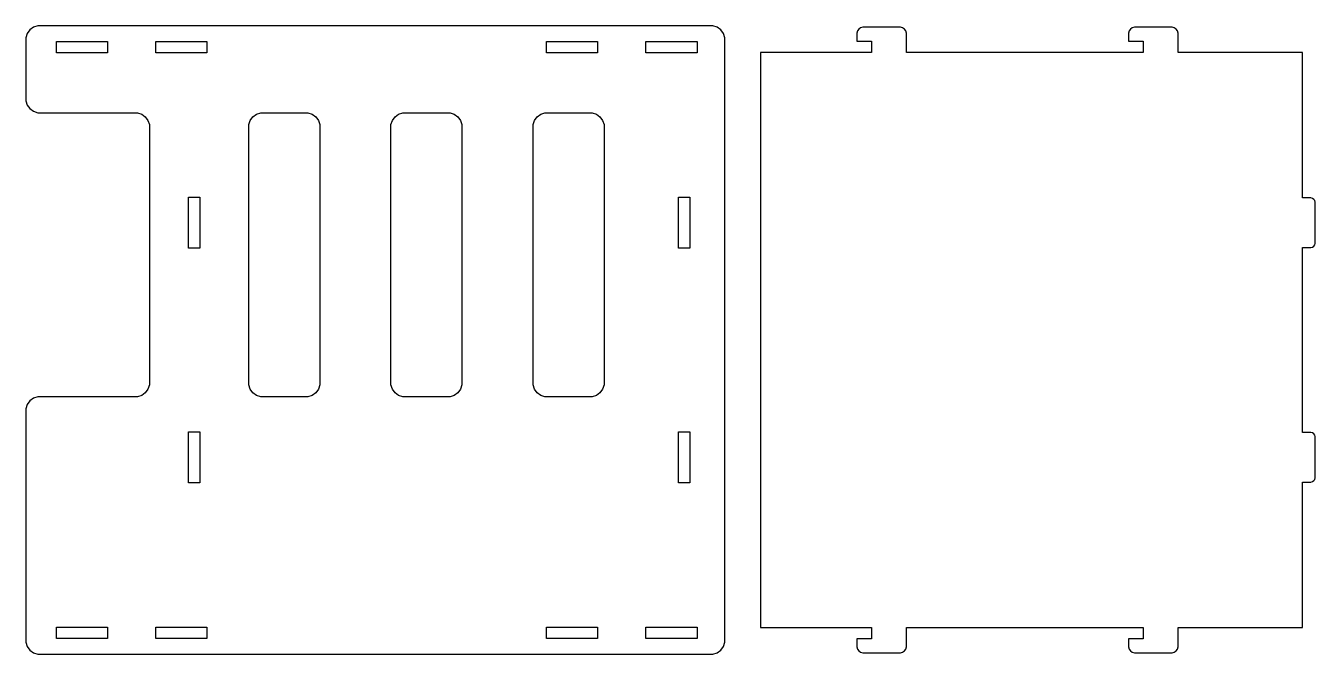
# Model space of a CAD drawing. Header units: metres. Extents: x -1168 to 1137, y -562 to 562.
import ezdxf

# ---------------------------------------------------------------- set-up
doc = ezdxf.new("R2010")
doc.units = ezdxf.units.M

msp = doc.modelspace()

# ---------------------------------------------------------------- linework, layer by layer
for p, q in [((-1161.18, 554.516), (-1165.91, 548.006)), ((-1154.68, 559.245), (-1161.18, 554.516)), ((-1147.02, 561.731), (-1154.68, 559.245)), ((60.123, 561.731), (-1147.02, 561.731)), ((67.7751, 559.245), (60.123, 561.731)), ((74.2844, 554.516), (67.7751, 559.245)), ((79.0137, 548.006), (74.2844, 554.516)), ((321.09, 555.928), (318.725, 552.673)), ((324.344, 558.293), (321.09, 555.928)), ((328.17, 559.536), (324.344, 558.293)), ((395.693, 559.536), (328.17, 559.536)), ((399.519, 558.293), (395.693, 559.536)), ((402.774, 555.928), (399.519, 558.293)), ((405.139, 552.673), (402.774, 555.928)), ((806.865, 555.928), (804.5, 552.673)), ((810.119, 558.293), (806.865, 555.928)), ((813.945, 559.536), (810.119, 558.293)), ((881.468, 559.536), (813.945, 559.536)), ((885.294, 558.293), (881.468, 559.536)), ((888.549, 555.928), (885.294, 558.293)), ((890.914, 552.673), (888.549, 555.928)), ((-1165.91, 548.006), (-1168.4, 540.354)), ((-1168.4, 540.354), (-1168.4, 427.777)), ((-1113.49, 513.159), (-1113.49, 533.541)), ((-1113.49, 533.541), (-1022.21, 533.541)), ((-1022.21, 533.541), (-1022.21, 513.159)), ((-935.691, 513.159), (-935.691, 533.541)), ((-935.691, 533.541), (-844.409, 533.541)), ((-844.409, 533.541), (-844.409, 513.159)), ((-237.191, 513.159), (-237.191, 533.541)), ((-237.191, 533.541), (-145.909, 533.541)), ((-145.909, 533.541), (-145.909, 513.159)), ((-59.3906, 513.159), (-59.3906, 533.541)), ((-59.3906, 533.541), (31.8906, 533.541)), ((31.8906, 533.541), (31.8906, 513.159)), ((81.5, 540.354), (79.0137, 548.006)), ((81.5, -540.354), (81.5, 540.354)), ((318.725, 552.673), (317.482, 548.847)), ((317.482, 548.847), (317.482, 534.136)), ((317.482, 534.136), (344.073, 534.136)), ((344.073, 534.136), (344.073, 513.755)), ((406.382, 548.847), (405.139, 552.673)), ((406.382, 513.755), (406.382, 548.847)), ((804.5, 552.673), (803.257, 548.847)), ((803.257, 548.847), (803.257, 534.136)), ((803.257, 534.136), (829.847, 534.136)), ((829.847, 534.136), (829.847, 513.755)), ((892.157, 548.847), (890.914, 552.673)), ((892.157, 513.755), (892.157, 548.847)), ((-1022.21, 513.159), (-1113.49, 513.159)), ((-844.409, 513.159), (-935.691, 513.159)), ((-145.909, 513.159), (-237.191, 513.159)), ((31.8906, 513.159), (-59.3906, 513.159)), ((344.073, 513.755), (145.635, 513.755)), ((145.635, 513.755), (145.635, -513.755)), ((829.847, 513.755), (406.382, 513.755)), ((1114.8, 513.755), (892.157, 513.755)), ((1114.8, 254), (1114.8, 513.755)), ((-1168.4, 427.777), (-1165.91, 420.125)), ((-1165.91, 420.125), (-1161.18, 413.616)), ((-1161.18, 413.616), (-1154.68, 408.886)), ((-1154.68, 408.886), (-1147.02, 406.4)), ((-1147.02, 406.4), (-968.797, 406.4)), ((-968.797, 406.4), (-961.145, 403.914)), ((-961.145, 403.914), (-954.636, 399.184)), ((-954.636, 399.184), (-949.906, 392.675)), ((-949.906, 392.675), (-947.42, 385.023)), ((-769.4, 385.023), (-766.914, 392.675)), ((-766.914, 392.675), (-762.184, 399.184)), ((-762.184, 399.184), (-755.675, 403.914)), ((-755.675, 403.914), (-748.023, 406.4)), ((-748.023, 406.4), (-663.777, 406.4)), ((-663.777, 406.4), (-656.125, 403.914)), ((-656.125, 403.914), (-649.616, 399.184)), ((-649.616, 399.184), (-644.886, 392.675)), ((-644.886, 392.675), (-642.4, 385.023)), ((-515.4, 385.023), (-512.914, 392.675)), ((-512.914, 392.675), (-508.184, 399.184)), ((-508.184, 399.184), (-501.675, 403.914)), ((-501.675, 403.914), (-494.023, 406.4)), ((-494.023, 406.4), (-409.777, 406.4)), ((-409.777, 406.4), (-402.125, 403.914)), ((-402.125, 403.914), (-395.616, 399.184)), ((-395.616, 399.184), (-390.886, 392.675)), ((-390.886, 392.675), (-388.4, 385.023)), ((-261.4, 385.023), (-258.914, 392.675)), ((-258.914, 392.675), (-254.184, 399.184)), ((-254.184, 399.184), (-247.675, 403.914)), ((-247.675, 403.914), (-240.023, 406.4)), ((-240.023, 406.4), (-155.777, 406.4)), ((-155.777, 406.4), (-148.125, 403.914)), ((-148.125, 403.914), (-141.616, 399.184)), ((-141.616, 399.184), (-136.886, 392.675)), ((-136.886, 392.675), (-134.4, 385.023)), ((-947.42, 385.023), (-947.42, -80.2229)), ((-769.4, -80.2229), (-769.4, 385.023)), ((-642.4, 385.023), (-642.4, -80.2229)), ((-515.4, -80.2229), (-515.4, 385.023)), ((-388.4, 385.023), (-388.4, -80.2229)), ((-261.4, -80.2229), (-261.4, 385.023)), ((-134.4, 385.023), (-134.4, -80.2229)), ((-877.491, 163.909), (-877.491, 255.191)), ((-877.491, 255.191), (-857.109, 255.191)), ((-857.109, 255.191), (-857.109, 163.909)), ((-1.1906, 163.909), (-1.1906, 255.191)), ((-1.1906, 255.191), (19.1906, 255.191)), ((19.1906, 255.191), (19.1906, 163.909)), ((1129.73, 254), (1114.8, 254)), ((1132.44, 253.119), (1129.73, 254)), ((1134.75, 251.443), (1132.44, 253.119)), ((1136.42, 249.137), (1134.75, 251.443)), ((1137.3, 246.425), (1136.42, 249.137)), ((1137.3, 172.675), (1137.3, 246.425)), ((-857.109, 163.909), (-877.491, 163.909)), ((19.1906, 163.909), (-1.1906, 163.909)), ((1114.8, -165.1), (1114.8, 165.1)), ((1114.8, 165.1), (1129.73, 165.1)), ((1129.73, 165.1), (1132.44, 165.981)), ((1132.44, 165.981), (1134.75, 167.657)), ((1134.75, 167.657), (1136.42, 169.963)), ((1136.42, 169.963), (1137.3, 172.675)), ((-949.906, -87.8751), (-954.636, -94.3844)), ((-947.42, -80.2229), (-949.906, -87.8751)), ((-766.914, -87.8751), (-769.4, -80.2229)), ((-762.184, -94.3844), (-766.914, -87.8751)), ((-644.886, -87.8751), (-649.616, -94.3844)), ((-642.4, -80.2229), (-644.886, -87.8751)), ((-512.914, -87.8751), (-515.4, -80.2229)), ((-508.184, -94.3844), (-512.914, -87.8751)), ((-390.886, -87.8751), (-395.616, -94.3844)), ((-388.4, -80.2229), (-390.886, -87.8751)), ((-258.914, -87.8751), (-261.4, -80.2229)), ((-254.184, -94.3844), (-258.914, -87.8751)), ((-136.886, -87.8751), (-141.616, -94.3844)), ((-134.4, -80.2229), (-136.886, -87.8751)), ((-1161.18, -108.816), (-1165.91, -115.325)), ((-1154.68, -104.086), (-1161.18, -108.816)), ((-1147.02, -101.6), (-1154.68, -104.086)), ((-968.797, -101.6), (-1147.02, -101.6)), ((-961.145, -99.1136), (-968.797, -101.6)), ((-954.636, -94.3844), (-961.145, -99.1136)), ((-755.675, -99.1136), (-762.184, -94.3844)), ((-748.023, -101.6), (-755.675, -99.1136)), ((-663.777, -101.6), (-748.023, -101.6)), ((-656.125, -99.1136), (-663.777, -101.6)), ((-649.616, -94.3844), (-656.125, -99.1136)), ((-501.675, -99.1136), (-508.184, -94.3844)), ((-494.023, -101.6), (-501.675, -99.1136)), ((-409.777, -101.6), (-494.023, -101.6)), ((-402.125, -99.1136), (-409.777, -101.6)), ((-395.616, -94.3844), (-402.125, -99.1136)), ((-247.675, -99.1136), (-254.184, -94.3844)), ((-240.023, -101.6), (-247.675, -99.1136)), ((-155.777, -101.6), (-240.023, -101.6)), ((-148.125, -99.1136), (-155.777, -101.6)), ((-141.616, -94.3844), (-148.125, -99.1136)), ((-1165.91, -115.325), (-1168.4, -122.977)), ((-1168.4, -122.977), (-1168.4, -540.354)), ((-877.491, -255.191), (-877.491, -163.909)), ((-877.491, -163.909), (-857.109, -163.909)), ((-857.109, -163.909), (-857.109, -255.191)), ((-1.1906, -255.191), (-1.1906, -163.909)), ((-1.1906, -163.909), (19.1906, -163.909)), ((19.1906, -163.909), (19.1906, -255.191)), ((1129.73, -165.1), (1114.8, -165.1)), ((1132.44, -165.981), (1129.73, -165.1)), ((1134.75, -167.657), (1132.44, -165.981)), ((1136.42, -169.963), (1134.75, -167.657)), ((1137.3, -172.675), (1136.42, -169.963)), ((1137.3, -246.425), (1137.3, -172.675)), ((1129.73, -254), (1132.44, -253.119)), ((1132.44, -253.119), (1134.75, -251.443)), ((1134.75, -251.443), (1136.42, -249.137)), ((1136.42, -249.137), (1137.3, -246.425)), ((-857.109, -255.191), (-877.491, -255.191)), ((19.1906, -255.191), (-1.1906, -255.191)), ((1114.8, -513.755), (1114.8, -254)), ((1114.8, -254), (1129.73, -254)), ((-1113.49, -533.541), (-1113.49, -513.159)), ((-1113.49, -513.159), (-1022.21, -513.159)), ((-1022.21, -513.159), (-1022.21, -533.541)), ((-935.691, -533.541), (-935.691, -513.159)), ((-935.691, -513.159), (-844.409, -513.159)), ((-844.409, -513.159), (-844.409, -533.541)), ((-237.191, -533.541), (-237.191, -513.159)), ((-237.191, -513.159), (-145.909, -513.159)), ((-145.909, -513.159), (-145.909, -533.541)), ((-59.3906, -533.541), (-59.3906, -513.159)), ((-59.3906, -513.159), (31.8906, -513.159)), ((31.8906, -513.159), (31.8906, -533.541)), ((145.635, -513.755), (344.073, -513.755)), ((344.073, -513.755), (344.073, -534.136)), ((406.382, -548.847), (406.382, -513.755)), ((406.382, -513.755), (829.847, -513.755)), ((829.847, -513.755), (829.847, -534.136)), ((892.157, -548.847), (892.157, -513.755)), ((892.157, -513.755), (1114.8, -513.755)), ((-1168.4, -540.354), (-1165.91, -548.006)), ((-1165.91, -548.006), (-1161.18, -554.516)), ((-1022.21, -533.541), (-1113.49, -533.541)), ((-844.409, -533.541), (-935.691, -533.541)), ((-145.909, -533.541), (-237.191, -533.541)), ((31.8906, -533.541), (-59.3906, -533.541)), ((74.2844, -554.516), (79.0137, -548.006)), ((79.0137, -548.006), (81.5, -540.354)), ((344.073, -534.136), (317.482, -534.136)), ((317.482, -534.136), (317.482, -548.847)), ((317.482, -548.847), (318.725, -552.673)), ((318.725, -552.673), (321.09, -555.928)), ((402.774, -555.928), (405.139, -552.673)), ((405.139, -552.673), (406.382, -548.847)), ((829.847, -534.136), (803.257, -534.136)), ((803.257, -534.136), (803.257, -548.847)), ((803.257, -548.847), (804.5, -552.673)), ((804.5, -552.673), (806.865, -555.928)), ((888.549, -555.928), (890.914, -552.673)), ((890.914, -552.673), (892.157, -548.847)), ((-1161.18, -554.516), (-1154.68, -559.245)), ((-1154.68, -559.245), (-1147.02, -561.731)), ((-1147.02, -561.731), (60.1229, -561.731)), ((60.1229, -561.731), (67.7751, -559.245)), ((67.7751, -559.245), (74.2844, -554.516)), ((321.09, -555.928), (324.344, -558.293)), ((324.344, -558.293), (328.17, -559.536)), ((328.17, -559.536), (395.693, -559.536)), ((395.693, -559.536), (399.519, -558.293)), ((399.519, -558.293), (402.774, -555.928)), ((806.865, -555.928), (810.119, -558.293)), ((810.119, -558.293), (813.945, -559.536)), ((813.945, -559.536), (881.468, -559.536)), ((881.468, -559.536), (885.294, -558.293)), ((885.294, -558.293), (888.549, -555.928))]:
    msp.add_line(p, q)

doc.saveas('drawing.dxf')
